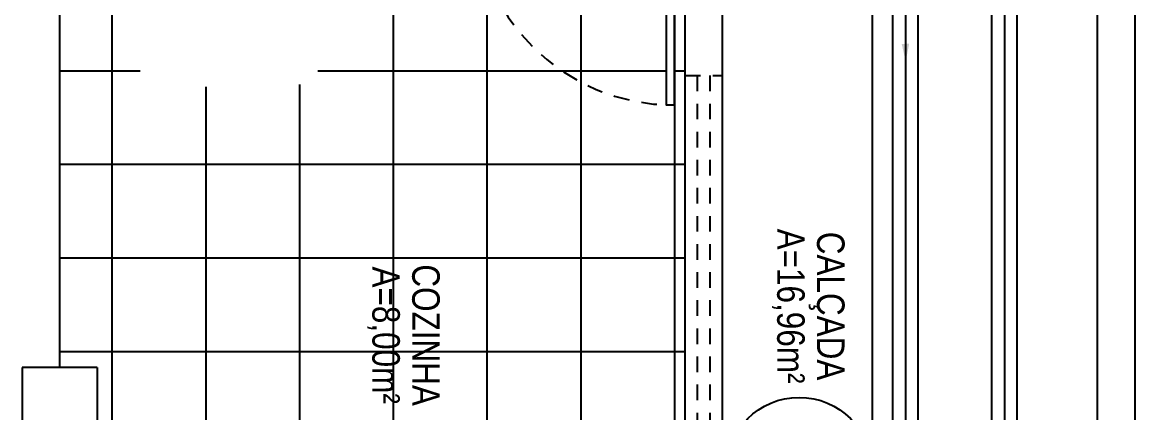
# Model space of a CAD drawing. Header units: millimetres. Extents: x 3923 to 4120, y 744 to 867.
# Drawn here: x 4089.18 to 4098.08, y 835.83 to 838.96 of the extents above; entities that cross this region are included whole.
import ezdxf
from ezdxf.enums import TextEntityAlignment as Align

# ---------------------------------------------------------------- set-up
doc = ezdxf.new("R2010")
doc.units = ezdxf.units.MM
doc.linetypes.add('HIDDEN2', pattern=[0.1875, 0.125, -0.0625])
for name, color, linetype in [('-HIDRO', 8, 'Continuous'), ('A-PEN-C', 4, 'Continuous'), ('E-txt-g', 3, 'Continuous'), ('TigreCad', 3, 'Continuous'), ('TUBULAÇÃO_ESGOTO', 5, 'Continuous')]:
    doc.layers.add(name, color=color, linetype=linetype)
doc.layers.add('E-Txt-W', color=7, linetype='Continuous', lineweight=20)
doc.styles.add('F2', font='ARIALN.TTF')
doc.styles.add('REG60', font='romans.shx', dxfattribs={"width": 0.8, "height": 0.15})
doc.styles.add('REG80', font='romans.shx', dxfattribs={"width": 0.8, "height": 0.2})

# ---------------------------------------------------------------- blocks, each defined once
blk = doc.blocks.new('TXT-AMB75')
at = {"layer": 'E-txt-g', "style": 'REG80', "width": 0.8, "flags": 8}
blk.add_attdef('TXT', text='', height=0.2, dxfattribs=at).set_placement((0.0055, 0.2964), align=Align.CENTER)
at = {"layer": 'E-Txt-W', "style": 'REG60', "width": 0.8, "flags": 8}
blk.add_attdef('TXT', text='', height=0.15, dxfattribs=at).set_placement((0.0055, 0.0271), align=Align.CENTER)

msp = doc.modelspace()

# ---------------------------------------------------------------- hatches: boundary and pattern name
at = {"layer": '-HIDRO'}
h = msp.add_hatch(dxfattribs=at)
h.set_pattern_fill('ANSI37,_O', color=256, scale=6, angle=-45)
h.set_pattern_definition([(360, (2676.90474, 720.067), (2e-16, 0.75), []), (90, (2676.90474, 720.067), (-0.75, 2e-16), [])])
h.paths.add_polyline_path([(4094.399, 839.8912), (4094.399, 838.2912), (4094.339, 838.2912), (4094.339, 839.8912)], flags=16)
edge = h.paths.add_edge_path(flags=16)
edge.add_arc((4093.6692, 839.3385), 0.1184, -81.66738, -8.33262)
edge.add_line((4093.7864, 839.3213), (4093.7858, 839.9219))
edge.add_arc((4093.6692, 839.9054), 0.1178, 8.0319, 81.60093)
edge.add_line((4093.6864, 840.0219), (4093.497, 840.0219))
edge.add_arc((4093.5141, 839.9041), 0.1191, 98.25848, 171.3882)
edge.add_line((4093.3964, 839.9219), (4093.397, 839.3213))
edge.add_arc((4093.5142, 839.3385), 0.1184, 188.33262, 261.66738)
edge.add_line((4093.497, 839.2213), (4093.6864, 839.2213))
edge = h.paths.add_edge_path(flags=16)
edge.add_line((4091.576, 836.1916), (4091.576, 836.9499))
edge = h.paths.add_edge_path(flags=16)
edge.add_arc((4091.576, 836.7571), 0.1096, -90, 270)
edge = h.paths.add_edge_path(flags=16)
edge.add_line((4091.3833, 836.7571), (4091.7687, 836.7571))
h.paths.add_polyline_path([(4092.2437, 837.0735), (4092.2437, 835.8251), (4092.5852, 835.8251), (4092.5852, 837.0735)], flags=24)
h.paths.add_polyline_path([(4091.8758, 837.0654), (4091.8758, 835.8332), (4092.2724, 835.8332), (4092.2724, 837.0654)], flags=24)
edge = h.paths.add_edge_path()
edge.add_line((4094.399, 840.1912), (4092.7434, 840.1912))
edge.add_line((4092.7434, 840.1912), (4092.799, 839.8912))
edge.add_line((4092.799, 839.8912), (4091.5339, 839.8912))
edge.add_line((4091.5339, 839.8912), (4091.551, 838.4951))
edge.add_line((4091.551, 838.4951), (4091.3212, 838.4356))
edge.add_line((4091.3212, 838.4356), (4090.8793, 838.4376))
edge.add_line((4090.8793, 838.4376), (4090.4654, 838.4373))
edge.add_line((4090.4654, 838.4373), (4090.2648, 838.4418))
edge.add_line((4090.2648, 838.4418), (4090.1286, 838.5098))
edge.add_line((4090.1286, 838.5098), (4090.1286, 839.8912))
edge.add_line((4090.1286, 839.8912), (4089.4919, 839.8912))
edge.add_line((4089.4919, 839.8912), (4089.4848, 836.1912))
edge.add_line((4089.4848, 836.1912), (4089.7338, 836.1912))
edge.add_line((4089.7338, 836.1912), (4089.792, 834.6912))
edge.add_line((4089.792, 834.6912), (4094.4848, 834.8637))
edge.add_line((4094.4848, 834.8637), (4094.4848, 839.8912))
edge.add_line((4094.4848, 839.8912), (4094.4119, 839.8912))
edge.add_line((4094.4119, 839.8912), (4094.4119, 840.1912))
edge.add_line((4094.4119, 840.1912), (4092.7434, 840.1912))
h.paths.add_polyline_path([(4091.548, 836.6899), (4091.548, 836.0687), (4091.9437, 836.0687), (4091.9437, 836.6899)], flags=24)

# ---------------------------------------------------------------- linework, layer by layer
at = {"layer": '-HIDRO', "linetype": 'Continuous'}
for p, q in [((4098.0848, 860.4978), (4098.0848, 810.4978)), ((4097.7848, 860.1978), (4097.7848, 810.7978)), ((4095.9848, 850.8886), (4095.9848, 824.6778)), ((4094.7848, 840.1912), (4094.7848, 831.6745)), ((4089.4848, 836.1912), (4089.4848, 839.8912)), ((4094.4848, 839.8912), (4094.4848, 833.4912)), ((4089.7848, 836.1912), (4089.1848, 836.1912)), ((4089.1848, 836.1912), (4089.1848, 833.4912)), ((4089.7848, 836.1912), (4089.7848, 833.4912))]:
    msp.add_line(p, q, dxfattribs=at)
at = {"layer": '-HIDRO', "linetype": 'HIDDEN2'}
for p, q in [((4094.4848, 838.5281), (4094.7848, 838.5281)), ((4094.5848, 838.5281), (4094.5848, 834.5281)), ((4094.6848, 838.5281), (4094.6848, 834.5281))]:
    msp.add_line(p, q, dxfattribs=at)
at = {"layer": '-HIDRO', "linetype": 'Continuous'}
msp.add_lwpolyline([(4094.399, 839.8912), (4094.399, 838.2912), (4094.339, 838.2912), (4094.339, 839.8912)], close=True, dxfattribs=at)
at = {"layer": '-HIDRO', "linetype": 'HIDDEN2'}
msp.add_arc((4094.399, 839.8912), 1.6, 180, 270, dxfattribs=at)
at = {"layer": 'A-PEN-C'}
msp.add_circle((4095.3997, 835.3707), 0.5803, dxfattribs=at)
at = {"layer": 'TigreCad'}
for p, q in [((4096.9421, 832.2272), (4096.9421, 851.4473)), ((4097.1453, 832.2272), (4097.1453, 851.4473)), ((4096.1486, 828.9564), (4096.1486, 839.4585)), ((4096.3518, 828.9564), (4096.3518, 839.4585))]:
    msp.add_line(p, q, dxfattribs=at)
at = {"layer": 'TUBULAÇÃO_ESGOTO'}
for p, q in [((4097.0437, 851.4473), (4097.0437, 832.2272)), ((4096.2502, 839.4585), (4096.2502, 828.9564))]:
    msp.add_line(p, q, dxfattribs=at)
msp.add_solid([(4096.2525, 838.6416), (4096.2202, 838.782), (4096.2802, 838.7829)], dxfattribs=at)

# ---------------------------------------------------------------- block references
at = {"layer": '-HIDRO'}
ref = msp.add_blockref('TXT-AMB75', (4095.1109, 836.6901), dxfattribs=dict(at, xscale=1.458, yscale=1.458, zscale=1.458, rotation=270))
ref.add_attrib('TXT', 'CALÇADA', dxfattribs={"layer": 'E-txt-g', "color": 2, "height": 0.22, "rotation": 270, "style": 'F2'}).set_placement((4095.5431, 836.6822), align=Align.CENTER)
ref.add_attrib('TXT', 'A=16,96m²', dxfattribs={"layer": 'E-Txt-W', "height": 0.22, "rotation": 270, "style": 'F2'}).set_placement((4095.2242, 836.6822), align=Align.CENTER)
ref = msp.add_blockref('TXT-AMB75', (4091.8721, 836.4573), dxfattribs=dict(at, xscale=1.458, yscale=1.458, zscale=1.458, rotation=270))
ref.add_attrib('TXT', 'COZINHA', dxfattribs={"layer": 'E-txt-g', "color": 2, "height": 0.22, "rotation": 270, "style": 'F2'}).set_placement((4092.3044, 836.4493), align=Align.CENTER)
ref.add_attrib('TXT', 'A=8,00m²', dxfattribs={"layer": 'E-Txt-W', "height": 0.22, "rotation": 270, "style": 'F2'}).set_placement((4091.9854, 836.4493), align=Align.CENTER)

doc.saveas('drawing.dxf')
